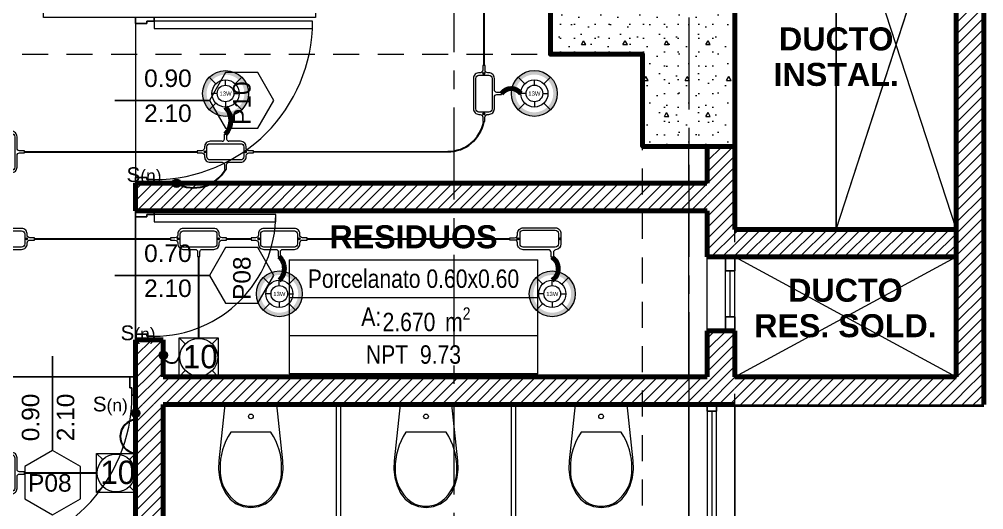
# Model space of a CAD drawing. Header units: inches. Extents: x -38 to 5698, y -33 to 92.
# Drawn here: x 232.69 to 237.92, y 14.43 to 17.09 of the extents above; entities that cross this region are included whole.
import ezdxf
from ezdxf.lldxf.tags import DXFTag

# ---------------------------------------------------------------- set-up
doc = ezdxf.new("R2010")
doc.units = ezdxf.units.IN
doc.header["$MEASUREMENT"] = 0
doc.set_wipeout_variables(frame=1)
for name, pattern in [('ACAD_ISO04W100', [30, 24, -3, 0, -3]), ('CONTINUA', [0]), ('Hidden Line', [0.195611, 0.141111, -0.0545]), ('Punto & Raya', [0.65, 0.5, -0.075, 0, -0.075]), ('Rayas', [0.282222, 0.141111, -0.141111]), ('Wipeout_Contour', [1, 0, -1])]:
    doc.linetypes.add(name, pattern=pattern)
for name, color, linetype, lineweight in [('00 IE CKTO TOMAS', 111, 'Rayas', 18), ('01 IE LUM LED AD DN570C', 1, 'Continuous', 13), ('ALUMBRADO_CONDUIT', 30, 'CONDUIT1', 30), ('ALUMBRADO_PVC', 6, 'PVC1', 30), ('Bancas', 1, 'Continuous', 13), ('Cable Alumbrado', 150, 'Continuous', 30), ('CABLEADO EXT.', 3, 'PVCSUBT', 30), ('Simb_Alumbrado', 140, 'CONTINUA', 30)]:
    doc.layers.add(name, color=color, linetype=linetype, lineweight=lineweight)
for name, color, linetype in [('02 _ ARQ _ ALB _ Ejes Generales', 7, 'Continuous'), ('02 _ ARQ _ ZON _ Espacio.3D', 7, 'Continuous'), ('08 _ STR _ EXT _ 06 Columnas', 7, 'Continuous'), ('08 _ STR _ EXT _ 07 Losa Aligerada', 7, 'Continuous'), ('08 _ STR _ EXT _ 09 Vigas', 7, 'Continuous'), ('Dibujo 2D - General', 7, 'Continuous'), ('Estructura - 04 MURO', 7, 'Continuous'), ('Interior - Sanitarios', 7, 'Continuous'), ('Marcador - Secciones', 251, 'Continuous'), ('Notas - Textos', 7, 'Continuous')]:
    doc.layers.add(name, color=color, linetype=linetype)
doc.styles.add('Annotative', font='arial.ttf')
doc.styles.add('Estilo_Generado_4', font='swisse.ttf')
doc.styles.add('Estilo_Generado_8', font='arialbd.ttf')
doc.styles.add('Estilo_Generado_9', font='ARIALN.TTF')
doc.styles.add('{18b73a54-fa43-428c-adcb-c1c7bbdf2c84}', font='Simplex.shx')
tags = doc.linetypes.add('CONDUIT', pattern='A,1.5,-0.210535,["con",{18b73a54-fa43-428c-adcb-c1c7bbdf2c84},S=0.2,R=0,X=0,Y=-0.065594],-0.702384', length=2.412919).pattern_tags.tags
tags[6] = DXFTag(74, 10)
tags = doc.linetypes.add('CONDUIT1', pattern='A,1,-0.19772,["con",{18b73a54-fa43-428c-adcb-c1c7bbdf2c84},S=0.2,R=0,X=0,Y=-0.065594],-0.593642', length=1.791362).pattern_tags.tags
tags[6] = DXFTag(74, 10)
tags = doc.linetypes.add('PVC1', pattern='A,1,-0.19772,["PVC",{18b73a54-fa43-428c-adcb-c1c7bbdf2c84},S=0.13,R=0,X=0,Y=-0.061851],-0.507647', length=1.705367).pattern_tags.tags
tags[6] = DXFTag(74, 10)
tags = doc.linetypes.add('PVCSUBT', pattern='A,0.6,-0.3,0.6,-0.075691,["PVC",Standard,S=0.2,R=0,X=0,Y=-0.093724],-0.621005', length=2.196696).pattern_tags.tags
tags[10] = DXFTag(74, 10)
pattern_1 = [(45, (185.000023, 3e-09), (-0.030052038, 0.030052038), [])]

# ---------------------------------------------------------------- blocks, each defined once
blk = doc.blocks.new('LUM DN570C')
at = {"layer": '01 IE LUM LED AD DN570C'}
h = blk.add_hatch(color=256, dxfattribs=at)
edge = h.paths.add_edge_path()
edge.add_arc((0, 0), 0.1344, 0, 360)
edge = h.paths.add_edge_path(flags=17)
edge.add_arc((0, 0), 0.1108, 0, 360)
for p, q in [((-0.0561, 0.0563), (-0.0949, 0.0952)), ((0.0561, 0.0563), (0.0949, 0.0952)), ((-0.0561, -0.0563), (-0.0949, -0.0952)), ((0.0561, -0.0563), (0.0949, -0.0952))]:
    blk.add_line(p, q, dxfattribs=at)
at = {"layer": '01 IE LUM LED AD DN570C', "ltscale": 0.4}
for p, q in [((0, 0.0487), (0, 0.0795)), ((-0.0487, 0), (-0.0795, 0)), ((0.0487, 0), (0.0795, 0)), ((0, -0.0487), (0, -0.0795))]:
    blk.add_line(p, q, dxfattribs=at)
at = {"layer": '01 IE LUM LED AD DN570C'}
for radius in [0.1344, 0.0795]:
    blk.add_circle((0, 0), radius, dxfattribs=at)
at = {"layer": '01 IE LUM LED AD DN570C', "ltscale": 0.4}
blk.add_circle((0, 0), 0.0487, dxfattribs=at)
at = {"color": 1, "linetype": 'ByBlock', "lineweight": 80, "insert": (-0.0353, 0.0117), "char_height": 0.025, "width": 0.622217, "attachment_point": 1}
blk.add_mtext('13W ', dxfattribs=at)
blk = doc.blocks.new('oval t')
at = {"layer": 'Simb_Alumbrado', "lineweight": 13}
blk.add_lwpolyline([(0.0141, 0.0102, -0.414214), (0.0041, 0.0202), (0.0041, 0.0416), (-0.0056, 0.0416), (-0.0056, 0.0202, -0.414214), (-0.0156, 0.0102), (-0.0659, 0.0102, 0.414214), (-0.0899, -0.0138), (-0.0899, -0.0183, -0.414214), (-0.1019, -0.0303), (-0.1213, -0.0303), (-0.1213, -0.04), (-0.1016, -0.04, -0.451917), (-0.0897, -0.0535, 0.451917), (-0.0659, -0.0805), (0.0659, -0.0805, 0.414214), (0.0899, -0.0566), (0.0899, -0.0512, -0.398753), (0.1019, -0.0401), (0.1213, -0.0401), (0.1213, -0.0304), (0.1019, -0.0304, -0.368669), (0.0899, -0.0176), (0.0899, -0.0138, 0.414214), (0.0659, 0.0102), (0.0141, 0.0102)], format="xyb", dxfattribs=at)
blk.add_lwpolyline([(-0.0659, 0), (0.0659, 0, -0.414214), (0.0797, -0.0138), (0.0797, -0.0566, -0.414214), (0.0659, -0.0703), (-0.0659, -0.0703, -0.414214), (-0.0797, -0.0566), (-0.0797, -0.0138, -0.414214)], format="xyb", close=True, dxfattribs=at)
for points in [[(-0.0911, -0.0352), (-0.0828, -0.0352)], [(-0.0869, -0.031), (-0.0869, -0.0394)], [(0.0837, -0.0352), (0.0921, -0.0352)], [(0.0879, -0.031), (0.0879, -0.0394)]]:
    blk.add_lwpolyline(points, dxfattribs=at)
for centre in [(-0.0869, -0.0352), (0.0879, -0.0352)]:
    blk.add_circle(centre, 0.00419, dxfattribs=at)
blk = doc.blocks.new('CAJA OVAL TIPO L')
at = {"layer": 'Simb_Alumbrado', "lineweight": 13}
blk.add_lwpolyline([(-0.0491, -0.079), (-0.0491, -0.0343, -0.380413), (-0.0258, -0.0088), (-0.0258, -0.0088, 0.341426), (-0.0164, 0.0033), (-0.0164, 0.0236), (-0.0063, 0.0236), (-0.0063, 0.0033, 0.414214), (0.0063, -0.0092), (0.1138, -0.0092, -0.414214), (0.1388, -0.0343), (0.1388, -0.0382, 0.414214), (0.1513, -0.0508), (0.1716, -0.0508), (0.1716, -0.0609), (0.1513, -0.0609, 0.414214), (0.1388, -0.0734), (0.1388, -0.079, -0.414214), (0.1138, -0.104), (-0.0241, -0.104, -0.414214), (-0.0491, -0.079, 0.414214)], format="xyb", dxfattribs=at)
blk.add_lwpolyline([(-0.0241, -0.0199), (0.1138, -0.0199, -0.414214), (0.1282, -0.0343), (0.1282, -0.079, -0.414214), (0.1138, -0.0934), (-0.0241, -0.0934, -0.414214), (-0.0384, -0.079), (-0.0384, -0.0343, -0.414214)], format="xyb", close=True, dxfattribs=at)
for points in [[(-0.0483, -0.0558), (-0.0395, -0.0558)], [(-0.0439, -0.0514), (-0.0439, -0.0602)], [(0.1323, -0.0558), (0.1411, -0.0558)], [(0.1367, -0.0514), (0.1367, -0.0602)]]:
    blk.add_lwpolyline(points, dxfattribs=at)
for centre in [(-0.0439, -0.0558), (0.1367, -0.0558)]:
    blk.add_circle(centre, 0.00438, dxfattribs=at)
blk = doc.blocks.new('CAJA CONDULET TIPO X')
at = {"layer": 'Simb_Alumbrado', "lineweight": 13}
for p, q in [((78.5283, -4.1616), (78.5283, -4.1519)), ((78.5283, -4.1519), (78.5497, -4.1519)), ((78.5497, -4.1616), (78.5283, -4.1616))]:
    blk.add_line(p, q, dxfattribs=at)
for points in [[(78.6505, -4.1716, -0.414214), (78.6605, -4.1616), (78.6819, -4.1616), (78.6819, -4.1519), (78.6605, -4.1519, -0.414214), (78.6505, -4.1419), (78.6505, -4.0916, 0.414214), (78.6265, -4.0677), (78.6219, -4.0677, -0.414214), (78.6099, -4.0557), (78.6099, -4.0363), (78.6002, -4.0363), (78.6002, -4.056, -0.451917), (78.5867, -4.0678, 0.451917), (78.5597, -4.0916), (78.5597, -4.1419)], [(78.5597, -4.1716), (78.5597, -4.2235, 0.414214), (78.5837, -4.2475), (78.589, -4.2475, -0.334232), (78.6002, -4.2595), (78.6002, -4.2789), (78.6099, -4.2789), (78.6099, -4.2595, -0.455912), (78.6227, -4.2475), (78.6265, -4.2475, 0.414214), (78.6505, -4.2235), (78.6505, -4.1716)]]:
    blk.add_lwpolyline(points, format="xyb", dxfattribs=at)
blk.add_lwpolyline([(78.6403, -4.0916), (78.6403, -4.2235, -0.414214), (78.6265, -4.2373), (78.5837, -4.2373, -0.414214), (78.5699, -4.2235), (78.5699, -4.0916, -0.414214), (78.5837, -4.0779), (78.6265, -4.0779, -0.414214)], format="xyb", close=True, dxfattribs=at)
for points in [[(78.6093, -4.0706), (78.6009, -4.0706)], [(78.6051, -4.0664), (78.6051, -4.0748)], [(78.6093, -4.2454), (78.6009, -4.2454)], [(78.6051, -4.2412), (78.6051, -4.2496)]]:
    blk.add_lwpolyline(points, dxfattribs=at)
for centre in [(78.6051, -4.0706), (78.6051, -4.2454)]:
    blk.add_circle(centre, 0.00419, dxfattribs=at)
for centre, start, end in [((78.5497, -4.1419), 270, 0), ((78.5497, -4.1716), 0, 90)]:
    blk.add_arc(centre, 0.01, start, end, dxfattribs=at)
blk = doc.blocks.new('ii3t')
at = {"layer": 'Simb_Alumbrado', "lineweight": 5}
h = blk.add_hatch(color=3, dxfattribs=at)
edge = h.paths.add_edge_path()
edge.add_arc((0, 0), 0.0164, 0, 360)
blk.add_circle((0, 0), 0.0164, dxfattribs=at)
blk = doc.blocks.new('100x100x80 adosado')
at = {"layer": 'Simb_Alumbrado', "lineweight": 13}
blk.add_lwpolyline([(-0.0768, 0.0788), (0.0194, 0.0788), (0.0194, -0.0174), (-0.0768, -0.0174)], close=True, dxfattribs=at)
at = {"layer": 'Simb_Alumbrado', "lineweight": 9}
for points in [[(-0.0768, 0.0788), (-0.0618, 0.0638)], [(0.0043, 0.0638), (0.0194, 0.0788)], [(-0.0768, -0.0174), (-0.0618, -0.0023)], [(0.0043, -0.0023), (0.0194, -0.0174)]]:
    blk.add_lwpolyline(points, dxfattribs=at)
blk.add_circle((-0.0287, 0.0307), 0.0467, dxfattribs=at)
at = {"layer": 'Simb_Alumbrado', "lineweight": 9, "insert": (-0.0677, 0.0612), "char_height": 0.05773, "attachment_point": 1}
blk.add_mtext_dynamic_manual_height_columns('10', width=0.119989, gutter_width=12.5, heights=[0], dxfattribs=at)

msp = doc.modelspace()

# ---------------------------------------------------------------- linework, layer by layer
at = {"layer": '02 _ ARQ _ ZON _ Espacio.3D', "color": 252, "linetype": 'Continuous', "lineweight": 13}
for p, q in [((234.152, 15.7837), (234.152, 15.166)), ((234.152, 15.7837), (235.5023, 15.7837)), ((235.5023, 15.166), (235.5023, 15.7837)), ((235.5023, 15.5778), (234.152, 15.5778)), ((235.5023, 15.3719), (234.152, 15.3719)), ((235.5023, 15.166), (234.152, 15.166))]:
    msp.add_line(p, q, dxfattribs=at)
at = {"layer": '02 _ ARQ _ ZON _ Espacio.3D', "color": 254, "linetype": 'Continuous', "lineweight": 0, "flags": 128}
msp.add_lwpolyline([(205.07, 17.4), (229.57, 17.4), (229.57, 16.25), (230.77, 16.25), (230.77, 15.5372), (232.42, 15.5372), (232.42, 15.1499), (233.32, 15.1499), (233.3204, 17.1), (232.82, 17.1), (232.82, 19.05), (230.67, 19.05), (230.67, 20.35), (231.67, 20.35), (231.67, 22.25), (231.17, 22.25), (231.17, 22.7), (231.67, 22.7), (231.67, 24.4), (231.17, 24.4), (231.17, 24.85), (231.67, 24.85), (231.67, 29.7), (208.07, 29.7)], dxfattribs=at)
at = {"layer": '02 _ ARQ _ ZON _ Espacio.3D', "color": 9, "linetype": 'Continuous', "lineweight": 5, "flags": 128}
for points in [[(232.97, 20.1), (232.97, 17.2499), (234.295, 17.2499), (234.295, 17.0999), (233.32, 17.0999), (233.32, 16.1999), (236.32, 16.1999), (236.32, 16.4), (236.07, 16.4), (236.07, 16.9), (235.57, 16.9), (235.57, 17.4), (236.32, 17.4), (236.32, 20.1)], [(233.47, 15.1499), (236.3199, 15.1499), (236.32, 16.0499), (233.32, 16.0499), (233.32, 15.3499), (233.47, 15.3499)], [(232.42, 15.1499), (232.42, 11.7), (236.32, 11.7), (236.32, 14.9999), (233.47, 14.9999), (233.47, 13.6749), (233.32, 13.6749), (233.32, 15.1499)]]:
    msp.add_lwpolyline(points, close=True, dxfattribs=at)
at = {"layer": '08 _ STR _ EXT _ 07 Losa Aligerada', "color": 254, "linetype": 'Rayas', "lineweight": 18, "flags": 128}
msp.add_lwpolyline([(193.22, 11.97, 1.049431), (198.7936, 6.3), (209.6002, 6.3), (209.6002, 6.2005), (214.7981, 6.2005), (214.7981, 7.2), (222.07, 7.2), (222.07, 5.6637), (223.2699, 5.6637), (223.2699, 4.2), (228.3699, 4.2), (228.3699, 5.6637), (229.57, 5.6637), (229.57, 7.2), (236.57, 7.2), (236.57, 14.9999), (236.57, 15.1499), (236.5699, 15.1499), (236.5699, 15.7999), (236.57, 15.7999), (236.57, 20.35), (231.67, 20.35), (231.67, 22.35), (231.67, 22.6), (231.67, 24.5), (231.67, 24.75), (231.67, 26.75), (236.57, 26.75), (236.57, 39.9), (228.67, 39.9), (223.5529, 39.9), (223.5529, 40.9), (218.9324, 40.9), (218.9324, 39.9), (208.37, 39.9), (208.37, 41.4352), (207.42, 41.4352), (207.42, 42.9), (202.22, 42.9), (202.22, 41.4352), (201.2699, 41.4352), (201.2699, 39.9), (196.27, 39.9), (196.27, 41.1), (192.87, 41.1), (192.87, 37.7), (194.07, 37.7), (194.07, 33.9), (193.17, 33.9), (193.17, 21.2663), (193.22, 21.2663)], format="xyb", close=True, dxfattribs=at)
at = {"layer": '08 _ STR _ EXT _ 07 Losa Aligerada', "color": 254, "linetype": 'Continuous', "lineweight": 18, "flags": 128}
for points in [[(228.3699, 4.4445), (229.37, 4.4445), (229.37, 7.2), (236.57, 7.2), (236.57, 15.1499), (236.5699, 15.1499), (236.5699, 15.7999), (236.57, 15.7999), (236.57, 20.35), (231.67, 20.35), (231.67, 22.35), (231.67, 22.6), (231.67, 24.5), (231.67, 24.75), (231.67, 26.75), (236.57, 26.75), (236.57, 39.9)], [(236.57, 15.7999), (237.77, 15.7999), (237.77, 15.1499), (236.57, 15.1499), (236.57, 14.9999), (237.92, 14.9999), (237.92, 18.1001), (236.57, 18.1001)]]:
    msp.add_lwpolyline(points, dxfattribs=at)
msp.add_lwpolyline([(237.12, 17.9499), (237.77, 17.9499), (237.77, 15.9499), (237.12, 15.9499)], close=True, dxfattribs=at)
at = {"layer": '08 _ STR _ EXT _ 09 Vigas', "color": 251, "linetype": 'Hidden Line', "lineweight": 13}
msp.add_line((229.57, 16.9), (236.07, 16.9), dxfattribs=at)
at = {"layer": 'ALUMBRADO_CONDUIT', "color": 30, "lineweight": 30, "ltscale": 0.4, "true_color": 0xf26722}
for p, q in [((235.2089, 17.5094), (235.2089, 16.8385)), ((232.7712, 15.898), (233.5091, 15.898)), ((233.8133, 15.898), (233.9463, 15.898)), ((234.2505, 15.898), (235.3504, 15.898)), ((233.6622, 15.3616), (233.6622, 15.8016)), ((232.7163, 14.6279), (233.1084, 14.6279))]:
    msp.add_line(p, q, dxfattribs=at)
msp.add_lwpolyline([(233.9588, 16.371), (235.0127, 16.3719, 0.359584), (235.2089, 16.5343)], format="xyb", dxfattribs=at)
msp.add_lwpolyline([(232.7197, 16.3708), (233.6546, 16.3708)], dxfattribs=at)
at = {"layer": 'CABLEADO EXT.', "color": 3, "lineweight": 80}
for centre, radius, start, end in [((235.3571, 16.6497), 0.0641, 36.0183, 143.9817), ((233.7279, 16.5403), 0.1083, 317.4287, 42.5713), ((234.0378, 15.7376), 0.0889, 313.917, 46.083), ((235.5366, 15.7359), 0.0759, 304.7126, 55.2874)]:
    msp.add_arc(centre, radius, start, end, dxfattribs=at)
at = {"layer": 'Estructura - 04 MURO', "color": 165, "linetype": 'Continuous', "lineweight": 25}
for p, q in [((233.32, 17.0679), (233.32, 17.0999)), ((233.38, 17.0679), (233.32, 17.0679)), ((233.42, 17.0799), (233.38, 17.0799)), ((233.38, 17.0799), (233.38, 17.0679)), ((233.42, 17.0999), (233.42, 17.0799)), ((233.32, 16.2319), (233.38, 16.2319)), ((233.38, 16.0179), (233.32, 16.0179)), ((236.5699, 15.7249), (236.5199, 15.7249)), ((236.5199, 15.4749), (236.5699, 15.4749)), ((233.32, 15.3819), (233.38, 15.3819)), ((233.288, 15.1499), (233.288, 15.0899)), ((236.4199, 14.9624), (236.4699, 14.9624))]:
    msp.add_line(p, q, dxfattribs=at)
at = {"layer": 'Estructura - 04 MURO', "color": 165, "linetype": 'Continuous', "lineweight": 15}
for p, q in [((234.28, 17.0799), (233.42, 17.0799)), ((233.42, 17.0799), (233.42, 17.0399)), ((234.28, 17.0399), (234.28, 17.0799)), ((233.42, 17.0399), (234.28, 17.0399)), ((233.42, 15.9899), (234.08, 15.9899)), ((236.5199, 15.4749), (236.5199, 15.7249)), ((236.5449, 15.4749), (236.5449, 15.7249)), ((236.4199, 14.9624), (236.4199, 14.0187)), ((236.4449, 14.9624), (236.4449, 14.0187)), ((236.4699, 14.0187), (236.4699, 14.9624))]:
    msp.add_line(p, q, dxfattribs=at)
at = {"layer": 'Estructura - 04 MURO', "color": 152, "linetype": 'Continuous', "lineweight": 25}
for p, q in [((233.72, 16.6499), (233.2075, 16.6499)), ((233.72, 15.6999), (233.2075, 15.6999)), ((232.87, 14.7499), (232.87, 15.2624))]:
    msp.add_line(p, q, dxfattribs=at)
at = {"layer": 'Estructura - 04 MURO', "color": 251, "linetype": 'Continuous', "lineweight": 13, "flags": 128}
for points in [[(234.07, 16.6499), (233.9825, 16.8015), (233.8075, 16.8015), (233.72, 16.6499), (233.8075, 16.4984), (233.9825, 16.4984)], [(234.07, 15.6999), (233.9825, 15.8515), (233.8075, 15.8515), (233.72, 15.6999), (233.8075, 15.5484), (233.9825, 15.5484)], [(232.87, 14.3999), (233.0216, 14.4874), (233.0216, 14.6624), (232.87, 14.7499), (232.7185, 14.6624), (232.7185, 14.4874)]]:
    msp.add_lwpolyline(points, close=True, dxfattribs=at)
at = {"layer": 'Interior - Sanitarios', "color": 175, "linetype": 'Continuous', "lineweight": 13}
for p, q in [((234.4325, 13.6749), (234.4325, 14.9999)), ((235.3825, 13.6749), (235.3825, 14.9999))]:
    msp.add_line(p, q, dxfattribs=at)
at = {"layer": 'Interior - Sanitarios', "color": 251, "linetype": 'Continuous', "lineweight": 13}
for p, q in [((233.945, 14.8485), (233.8361, 14.8485)), ((234.0539, 14.8485), (233.945, 14.8485)), ((234.895, 14.8485), (234.7861, 14.8485)), ((235.0039, 14.8485), (234.895, 14.8485)), ((235.845, 14.8485), (235.7361, 14.8485)), ((235.9539, 14.8485), (235.845, 14.8485))]:
    msp.add_line(p, q, dxfattribs=at)
at = {"layer": 'Interior - Sanitarios', "color": 251, "linetype": 'Continuous', "lineweight": 13, "flags": 128}
for points in [[(233.7756, 14.6032), (233.788, 14.5597), (233.807, 14.5186), (233.8326, 14.486), (233.8656, 14.4611), (233.904, 14.4454), (233.945, 14.4399), (233.986, 14.4454), (234.0244, 14.4611), (234.0574, 14.486), (234.083, 14.5186), (234.102, 14.5597), (234.1144, 14.6032), (234.1199, 14.6481), (234.1183, 14.6933), (234.086, 14.9999), (233.804, 14.9999), (233.7717, 14.6933), (233.7701, 14.6481)], [(234.7256, 14.6032), (234.738, 14.5597), (234.757, 14.5186), (234.7826, 14.486), (234.8156, 14.4611), (234.854, 14.4454), (234.895, 14.4399), (234.936, 14.4454), (234.9744, 14.4611), (235.0074, 14.486), (235.033, 14.5186), (235.052, 14.5597), (235.0644, 14.6032), (235.0699, 14.6481), (235.0683, 14.6933), (235.036, 14.9999), (234.754, 14.9999), (234.7217, 14.6933), (234.7201, 14.6481)], [(235.6756, 14.6032), (235.688, 14.5597), (235.707, 14.5186), (235.7326, 14.486), (235.7656, 14.4611), (235.804, 14.4454), (235.845, 14.4399), (235.886, 14.4454), (235.9244, 14.4611), (235.9574, 14.486), (235.983, 14.5186), (236.002, 14.5597), (236.0144, 14.6032), (236.0199, 14.6481), (236.0183, 14.6933), (235.986, 14.9999), (235.704, 14.9999), (235.6717, 14.6933), (235.6701, 14.6481)]]:
    msp.add_lwpolyline(points, close=True, dxfattribs=at)
at = {"layer": 'Interior - Sanitarios', "color": 175, "linetype": 'Continuous', "lineweight": 13, "flags": 128}
for points in [[(234.4325, 14.9999), (234.4075, 14.9999), (234.4075, 13.6999)], [(235.3825, 14.9999), (235.3575, 14.9999), (235.3575, 13.6999)]]:
    msp.add_lwpolyline(points, dxfattribs=at)
at = {"layer": 'Interior - Sanitarios', "color": 251, "linetype": 'Continuous', "lineweight": 13}
for centre in [(233.945, 14.9349), (234.895, 14.9349), (235.845, 14.9349)]:
    msp.add_circle(centre, 0.0127, dxfattribs=at)
for centre, major_axis, start_param, end_param in [((234.2031, 14.6605), (0.4253, 0), 2.612188, 3.165208), ((233.6869, 14.6605), (0.4253, 0), 6.259567, 6.812588), ((235.1531, 14.6605), (0.4253, 0), 2.612188, 3.165208), ((234.6369, 14.6605), (0.4253, 0), 6.259567, 6.812588), ((236.1031, 14.6605), (0.4253, 0), 2.612188, 3.165208), ((235.5869, 14.6605), (0.4253, 0), 6.259567, 6.812588), ((234.0345, 14.6392), (0.2569, 0), 3.085861, 3.98645), ((233.8555, 14.6392), (0.2569, 0), 5.438324, 6.338913), ((234.9845, 14.6392), (0.2569, 0), 3.085861, 3.98645), ((234.8055, 14.6392), (0.2569, 0), 5.438324, 6.338913), ((235.9345, 14.6392), (0.2569, 0), 3.085861, 3.98645), ((235.7555, 14.6392), (0.2569, 0), 5.438324, 6.338913), ((233.9458, 14.5688), (0.1385, 0), 4.079884, 4.706528), ((233.9442, 14.5688), (0.1385, 0), 4.71825, 5.344894), ((234.8958, 14.5688), (0.1385, 0), 4.079884, 4.706528), ((234.8942, 14.5688), (0.1385, 0), 4.71825, 5.344894), ((235.8458, 14.5688), (0.1385, 0), 4.079884, 4.706528), ((235.8442, 14.5688), (0.1385, 0), 4.71825, 5.344894)]:
    msp.add_ellipse(centre, major_axis=major_axis, ratio=0.875546, start_param=start_param, end_param=end_param, dxfattribs=at)

# ---------------------------------------------------------------- block references
at = {"xscale": 1.253906979044094, "yscale": 1.253906979044094, "zscale": 1.253906979044094, "rotation": 270}
for p in [(239.0199, 114.9342), (237.8322, 114.4614)]:
    msp.add_blockref('CAJA CONDULET TIPO X', p, dxfattribs=at)
at = {"layer": '01 IE LUM LED AD DN570C', "color": 1, "lineweight": 5, "xscale": 0.9263905751172247, "yscale": 0.9263905751172247, "zscale": 0.9263905751172247}
for p in [(233.8076, 16.6872), (235.4828, 16.6874), (234.0994, 15.5999), (235.5798, 15.5999)]:
    msp.add_blockref('LUM DN570C', p, dxfattribs=at)
at = {"layer": 'ALUMBRADO_CONDUIT', "linetype": 'CONDUIT', "lineweight": 30, "xscale": 1.253906979044094, "yscale": 1.253906979044094, "zscale": 1.253906979044094, "rotation": 180}
msp.add_blockref('CAJA OVAL TIPO L', (235.5656, 15.828), dxfattribs=at)
at = {"layer": 'Bancas', "color": 252, "true_color": 0x939598, "xscale": 1.253906979044094, "yscale": 1.253906979044094, "zscale": 1.253906979044094}
for p, rotation in [((235.2531, 16.6864), 270), ((232.6642, 16.3698), 270), ((233.6612, 15.8538), 180), ((234.0984, 15.8538), 180), ((232.6642, 14.6269), 270)]:
    msp.add_blockref('oval t', p, dxfattribs=dict(at, rotation=rotation))

# ---------------------------------------------------------------- texts
at = {"layer": '00 IE CKTO TOMAS', "insert": (233.0877, 14.9414), "char_height": 0.08, "width": 0.768045, "attachment_point": 7, "style": 'Annotative'}
msp.add_mtext('S{\\H0.84375x;(n)}', dxfattribs=at)
at = {"layer": '02 _ ARQ _ ZON _ Espacio.3D', "color": 252, "lineweight": 25, "attachment_point": 2}
for s, insert, char_height, style in [('\\A1;{\\pqc;\\pt0;\\fArial|b1|i0|c0|p34;RESIDUOS}', (234.8271, 15.9721), 0.125, 'Estilo_Generado_8'), ('\\A1;{\\pqc;\\pt0;\\fArial Narrow|b0|i0|c0|p34;Porcelanato 0.60x0.60}', (234.8271, 15.7322), 0.1, 'Estilo_Generado_9'), ('\\A1;{\\pqc;\\pt0;\\fArial Narrow|b0|i0|c0|p34;A: }', (234.598, 15.5259), 0.1, 'Estilo_Generado_9'), ('\\A1;{\\pqc;\\pt0,0.3;\\fArial Narrow|b0|i0|c0|p34;2.670\\fArial Narrow|b0|i0|c0|p34;\\A1{\\H.66x;\\S^  ;}\\fArial Narrow|b0|i0|c0|p34; m\\fArial Narrow|b0|i0|c0|p34;\\A1{\\H.66x;\\S2^  ;}}', (234.8977, 15.5264), 0.1, 'Estilo_Generado_9'), ('\\A1;{\\pqc;\\pt0;\\fArial Narrow|b0|i0|c0|p34;NPT  9.73}', (234.8271, 15.3205), 0.1, 'Estilo_Generado_9')]:
    msp.add_mtext(s, dxfattribs=dict(at, insert=insert, char_height=char_height, style=style))
at = {"layer": 'Estructura - 04 MURO', "color": 251, "lineweight": 25, "char_height": 0.095, "attachment_point": 7, "style": 'Estilo_Generado_4'}
for s, insert in [('\\A1;{\\pql;\\pt0;\\fSwis721 Ex BT|b0|i0|c0|p34;0.90\\fSwis721 Ex BT|b0|i0|c0|p34;\\A1{\\H.66x;\\S^  ;}\\fSwis721 Ex BT|b0|i0|c0|p34;\\fSwis721 Ex BT|b0|i0|c0|p34;}', (233.366, 16.6948)), ('\\A1;{\\pql;\\pt0;\\fSwis721 Ex BT|b0|i0|c0|p34;2.10\\fSwis721 Ex BT|b0|i0|c0|p34;\\A1{\\H.66x;\\S^  ;}\\fSwis721 Ex BT|b0|i0|c0|p34;\\fSwis721 Ex BT|b0|i0|c0|p34;}', (233.366, 16.505)), ('\\A1;{\\pql;\\pt0;\\fSwis721 Ex BT|b0|i0|c0|p34;0.70\\fSwis721 Ex BT|b0|i0|c0|p34;\\A1{\\H.66x;\\S^  ;}\\fSwis721 Ex BT|b0|i0|c0|p34;\\fSwis721 Ex BT|b0|i0|c0|p34;}', (233.366, 15.745)), ('\\A1;{\\pql;\\pt0;\\fSwis721 Ex BT|b0|i0|c0|p34;2.10\\fSwis721 Ex BT|b0|i0|c0|p34;\\A1{\\H.66x;\\S^  ;}\\fSwis721 Ex BT|b0|i0|c0|p34;\\fSwis721 Ex BT|b0|i0|c0|p34;}', (233.366, 15.555)), ('\\A1;{\\pql;\\pt0;\\fSwis721 Ex BT|b0|i0|c0|p34;P08\\fSwis721 Ex BT|b0|i0|c0|p34;\\fSwis721 Ex BT|b0|i0|c0|p34;\\fSwis721 Ex BT|b0|i0|c0|p34;}', (232.7367, 14.525))]:
    msp.add_mtext(s, dxfattribs=dict(at, insert=insert))
at = {"layer": 'Estructura - 04 MURO', "color": 251, "lineweight": 25, "char_height": 0.095, "attachment_point": 7, "rotation": 90, "style": 'Estilo_Generado_4'}
for s, insert in [('\\A1;{\\pql;\\pt0;\\fSwis721 Ex BT|b0|i0|c0|p34;P10\\fSwis721 Ex BT|b0|i0|c0|p34;\\fSwis721 Ex BT|b0|i0|c0|p34;\\fSwis721 Ex BT|b0|i0|c0|p34;}', (233.945, 16.5166)), ('\\A1;{\\pql;\\pt0;\\fSwis721 Ex BT|b0|i0|c0|p34;P08\\fSwis721 Ex BT|b0|i0|c0|p34;\\fSwis721 Ex BT|b0|i0|c0|p34;\\fSwis721 Ex BT|b0|i0|c0|p34;}', (233.945, 15.5666)), ('\\A1;{\\pql;\\pt0;\\fSwis721 Ex BT|b0|i0|c0|p34;0.90\\fSwis721 Ex BT|b0|i0|c0|p34;\\A1{\\H.66x;\\S^  ;}\\fSwis721 Ex BT|b0|i0|c0|p34;\\fSwis721 Ex BT|b0|i0|c0|p34;}', (232.8251, 14.7999)), ('\\A1;{\\pql;\\pt0;\\fSwis721 Ex BT|b0|i0|c0|p34;2.10\\fSwis721 Ex BT|b0|i0|c0|p34;\\A1{\\H.66x;\\S^  ;}\\fSwis721 Ex BT|b0|i0|c0|p34;\\fSwis721 Ex BT|b0|i0|c0|p34;}', (233.015, 14.7999))]:
    msp.add_mtext(s, dxfattribs=dict(at, insert=insert))
at = {"layer": 'Notas - Textos', "color": 251, "linetype": 'Continuous', "lineweight": 25, "char_height": 0.125, "attachment_point": 2, "line_spacing_factor": 0.924085, "style": 'Estilo_Generado_8'}
for s, insert in [('\\A1;{\\pqc;\\fArial|b1|i0|c0|p34;DUCTO \\P\\pqc;\\fArial|b1|i0|c0|p34;INSTAL.}', (237.12, 17.046)), ('\\A1;{\\pqc;\\fArial|b1|i0|c0|p34;DUCTO \\P\\pqc;\\fArial|b1|i0|c0|p34;RES\\fArial|b1|i0|c0|p34;.\\fArial|b1|i0|c0|p34; SOLD.}', (237.17, 15.6821))]:
    msp.add_mtext(s, dxfattribs=dict(at, insert=insert))

# ---------------------------------------------------------------- next in the draw order: wipeouts: each hides what was drawn before it
at = {"color": 254, "linetype": 'Wipeout_Contour', "lineweight": 0, "ltscale": 6632.566014}
msp.add_wipeout([(233.47, 16.0499), (236.42, 16.0499), (236.42, 16.1999), (233.47, 16.1999)], dxfattribs=at).dxf.layer = 'Estructura - 04 MURO'
at = {"color": 254, "linetype": 'Wipeout_Contour', "lineweight": 0, "ltscale": 4979.274538}
msp.add_wipeout([(236.3199, 14.9999), (236.5699, 15.1499), (236.3199, 15.1499)], dxfattribs=at).dxf.layer = 'Estructura - 04 MURO'

# ---------------------------------------------------------------- next in the draw order: hatches: boundary and pattern name
at = {"layer": 'Estructura - 04 MURO', "linetype": 'Continuous', "lineweight": 5}
h = msp.add_hatch(dxfattribs=at)
h.set_pattern_fill('LADRILLO_COMÚN_0002', color=252, style=0, pattern_type=2)
h.set_pattern_definition(pattern_1)
h.paths.add_polyline_path([(233.47, 16.0499), (236.42, 16.0499), (236.42, 16.1999), (233.47, 16.1999)])
h = msp.add_hatch(dxfattribs=at)
h.set_pattern_fill('LADRILLO_COMÚN_0002', color=252, style=0, pattern_type=2)
h.set_pattern_definition(pattern_1)
h.paths.add_polyline_path([(236.3199, 14.9999), (236.5699, 15.1499), (236.3199, 15.1499)])

# ---------------------------------------------------------------- next in the draw order: linework, layer by layer
at = {"layer": 'ALUMBRADO_PVC', "linetype": 'PVC1', "ltscale": 0.4}
msp.add_arc((233.6365, 16.373), 0.1975, 241.191, 330.0866, dxfattribs=at)
at = {"layer": 'Estructura - 04 MURO', "color": 165, "linetype": 'Continuous', "lineweight": 15}
msp.add_line((234.08, 15.9899), (234.08, 16.0299), dxfattribs=at)
at = {"layer": 'Estructura - 04 MURO', "color": 7, "linetype": 'Continuous', "lineweight": 80, "flags": 128}
msp.add_lwpolyline([(236.42, 16.1999), (233.47, 16.1999)], dxfattribs=at)

# ---------------------------------------------------------------- next in the draw order: block references
at = {"layer": 'Cable Alumbrado', "lineweight": 0, "xscale": 1.404578189384958, "yscale": 1.404578189384958, "zscale": 1.404578189384958}
msp.add_blockref('ii3t', (233.5413, 16.1999), dxfattribs=at)

# ---------------------------------------------------------------- next in the draw order: wipeouts: each hides what was drawn before it
at = {"color": 254, "linetype": 'Wipeout_Contour', "lineweight": 0, "ltscale": 6638.764769}
msp.add_wipeout([(236.4199, 15.7999), (236.5699, 15.7999), (236.57, 16.4), (236.42, 16.4)], dxfattribs=at).dxf.layer = 'Estructura - 04 MURO'
at = {"color": 254, "linetype": 'Wipeout_Contour', "lineweight": 0, "ltscale": 6626.36641}
msp.add_wipeout([(233.32, 16.0499), (233.47, 16.0499), (233.47, 16.1999), (233.32, 16.1999)], dxfattribs=at).dxf.layer = 'Estructura - 04 MURO'
at = {"color": 254, "linetype": 'Wipeout_Contour', "lineweight": 0, "ltscale": 4978.514123}
msp.add_wipeout([(236.3199, 14.9999), (236.5699, 14.9999), (236.5699, 15.1499)], dxfattribs=at).dxf.layer = 'Estructura - 04 MURO'

# ---------------------------------------------------------------- next in the draw order: hatches: boundary and pattern name
at = {"layer": '08 _ STR _ EXT _ 06 Columnas', "linetype": 'Continuous', "lineweight": 9}
h = msp.add_hatch(dxfattribs=at)
h.set_pattern_fill('HORMIGÓN_EN_MASA_0002', style=0, pattern_type=2)
h.set_pattern_definition([(0, (185.00002, 3e-09), (0, 0.3897114), [0.024375, -0.200625]), (0, (185.11252, 0.19486), (0, 0.3897114), [0.024375, -0.200625]), (60, (185.00002, 3e-09), (-0.3375, 0.1948557), [0.024375, -0.200625]), (60, (185.22502, 3e-09), (-0.3375, 0.1948557), [0.024375, -0.200625]), (120, (185.0244, 3e-09), (0.3375, 0.1948557), [0.024375, -0.200625]), (120, (185.2494, 3e-09), (0.3375, 0.1948557), [0.024375, -0.200625]), (0, (185.00002, 0.0375), (0, 0.075), [0, -0.075, 0, -0.1125]), (45, (185.03752, 0.0375), (-0.05303301, 0.05303301), [0, -0.05625, 0, -0.09375])])
h.paths.add_polyline_path([(235.57, 17.4), (235.57, 16.9), (236.07, 16.9), (236.07, 16.4), (236.57, 16.4), (236.57, 17.4)])
at = {"layer": 'Estructura - 04 MURO', "linetype": 'Continuous', "lineweight": 5}
h = msp.add_hatch(dxfattribs=at)
h.set_pattern_fill('LADRILLO_COMÚN_0002', color=252, style=0, pattern_type=2)
h.set_pattern_definition(pattern_1)
h.paths.add_polyline_path([(236.4199, 15.7999), (236.5699, 15.7999), (236.57, 16.4), (236.42, 16.4)])
h = msp.add_hatch(dxfattribs=at)
h.set_pattern_fill('LADRILLO_COMÚN_0002', color=252, style=0, pattern_type=2)
h.set_pattern_definition(pattern_1)
h.paths.add_polyline_path([(233.32, 16.0499), (233.47, 16.0499), (233.47, 16.1999), (233.32, 16.1999)])
h = msp.add_hatch(dxfattribs=at)
h.set_pattern_fill('LADRILLO_COMÚN_0002', color=252, style=0, pattern_type=2)
h.set_pattern_definition(pattern_1)
h.paths.add_polyline_path([(236.3199, 14.9999), (236.5699, 14.9999), (236.5699, 15.1499)])

# ---------------------------------------------------------------- next in the draw order: linework, layer by layer
at = {"layer": '08 _ STR _ EXT _ 06 Columnas', "color": 7, "linetype": 'Continuous', "lineweight": 80, "flags": 128}
msp.add_lwpolyline([(235.57, 17.4), (236.57, 17.4), (236.57, 16.4), (236.07, 16.4), (236.07, 16.9), (235.57, 16.9)], close=True, dxfattribs=at)
at = {"layer": 'Estructura - 04 MURO', "color": 165, "linetype": 'Continuous', "lineweight": 25}
for p, q in [((233.32, 16.1999), (233.32, 16.2319)), ((233.38, 16.2319), (233.38, 16.2199)), ((233.38, 16.2199), (233.42, 16.2199)), ((233.42, 16.2199), (233.42, 16.1999)), ((233.42, 16.1999), (233.32, 16.1999)), ((233.32, 16.0499), (233.42, 16.0499)), ((233.32, 16.0179), (233.32, 16.0499)), ((233.42, 16.0299), (233.38, 16.0299)), ((233.38, 16.0299), (233.38, 16.0179)), ((233.42, 16.0499), (233.42, 16.0299)), ((236.5199, 15.7249), (236.5199, 15.7999)), ((236.5699, 15.7999), (236.5699, 15.7249)), ((236.4199, 14.9999), (236.4199, 14.9624)), ((236.4699, 14.9624), (236.4699, 14.9999))]:
    msp.add_line(p, q, dxfattribs=at)
at = {"layer": 'Estructura - 04 MURO', "color": 7, "linetype": 'Continuous', "lineweight": 80}
for p, q in [((233.32, 16.1999), (233.47, 16.1999)), ((233.32, 16.0499), (236.42, 16.0499)), ((236.5699, 15.7999), (236.4199, 15.7999)), ((237.92, 14.9999), (236.3199, 14.9999))]:
    msp.add_line(p, q, dxfattribs=at)
at = {"layer": 'Estructura - 04 MURO', "color": 165, "linetype": 'Continuous', "lineweight": 15}
for p, q in [((234.08, 16.0299), (233.42, 16.0299)), ((233.42, 16.0299), (233.42, 15.9899)), ((236.3199, 14.9999), (236.3199, 12.1999)), ((236.5699, 14.9999), (236.5699, 12.1999))]:
    msp.add_line(p, q, dxfattribs=at)
at = {"layer": 'Estructura - 04 MURO', "color": 7, "linetype": 'Continuous', "lineweight": 80, "flags": 128}
for points in [[(236.42, 16.4), (236.42, 16.1999)], [(236.57, 15.9499), (236.57, 16.4)], [(233.32, 16.1999), (233.32, 16.0499)], [(236.42, 16.0499), (236.4199, 15.7999)]]:
    msp.add_lwpolyline(points, dxfattribs=at)
at = {"layer": 'Estructura - 04 MURO', "color": 175, "linetype": 'Continuous', "lineweight": 15}
msp.add_arc((233.42, 17.0799), 0.86, 270, 0, dxfattribs=at)

# ---------------------------------------------------------------- next in the draw order: texts
at = {"layer": '00 IE CKTO TOMAS', "insert": (233.2707, 16.1866), "char_height": 0.08, "width": 0.768045, "attachment_point": 7, "style": 'Annotative'}
msp.add_mtext('S{\\H0.84375x;(n)}', dxfattribs=at)

# ---------------------------------------------------------------- next in the draw order: wipeouts: each hides what was drawn before it
at = {"color": 254, "linetype": 'Wipeout_Contour', "lineweight": 0, "ltscale": 6638.733166}
msp.add_wipeout([(236.4199, 15.1499), (236.5699, 15.1499), (236.5699, 15.3999), (236.4199, 15.3999)], dxfattribs=at).dxf.layer = 'Estructura - 04 MURO'
at = {"color": 254, "linetype": 'Wipeout_Contour', "lineweight": 0, "ltscale": 6632.026309}
msp.add_wipeout([(233.32, 15.1499), (233.32, 14.9999), (236.3199, 14.9999), (236.3199, 15.1499)], dxfattribs=at).dxf.layer = 'Estructura - 04 MURO'
at = {"color": 254, "linetype": 'Wipeout_Contour', "lineweight": 0, "ltscale": 4983.514323}
msp.add_wipeout([(237.77, 14.9999), (237.92, 14.9999), (237.77, 15.1499)], dxfattribs=at).dxf.layer = 'Estructura - 04 MURO'

# ---------------------------------------------------------------- next in the draw order: hatches: boundary and pattern name
at = {"layer": 'Estructura - 04 MURO', "linetype": 'Continuous', "lineweight": 5}
h = msp.add_hatch(dxfattribs=at)
h.set_pattern_fill('LADRILLO_COMÚN_0002', color=252, style=0, pattern_type=2)
h.set_pattern_definition(pattern_1)
h.paths.add_polyline_path([(236.4199, 15.1499), (236.5699, 15.1499), (236.5699, 15.3999), (236.4199, 15.3999)])
h = msp.add_hatch(dxfattribs=at)
h.set_pattern_fill('LADRILLO_COMÚN_0002', color=252, style=0, pattern_type=2)
h.set_pattern_definition(pattern_1)
h.paths.add_polyline_path([(233.32, 15.1499), (233.32, 14.9999), (236.3199, 14.9999), (236.3199, 15.1499)])
h = msp.add_hatch(dxfattribs=at)
h.set_pattern_fill('LADRILLO_COMÚN_0002', color=252, style=0, pattern_type=2)
h.set_pattern_definition(pattern_1)
h.paths.add_polyline_path([(237.77, 14.9999), (237.92, 14.9999), (237.77, 15.1499)])

# ---------------------------------------------------------------- next in the draw order: linework, layer by layer
at = {"layer": '02 _ ARQ _ ALB _ Ejes Generales', "color": 251, "linetype": 'Punto & Raya', "lineweight": 13}
msp.add_line((236.32, 45.9), (236.32, 2.05), dxfattribs=at)
at = {"layer": '08 _ STR _ EXT _ 09 Vigas', "color": 251, "linetype": 'Hidden Line', "lineweight": 13}
msp.add_line((236.07, 7.7), (236.07, 16.9), dxfattribs=at)
at = {"layer": 'Estructura - 04 MURO', "color": 165, "linetype": 'Continuous', "lineweight": 15}
for p, q in [((236.4199, 15.3999), (236.4199, 15.7999)), ((236.5699, 15.3999), (236.5699, 15.7999))]:
    msp.add_line(p, q, dxfattribs=at)
at = {"layer": 'Estructura - 04 MURO', "color": 165, "linetype": 'Continuous', "lineweight": 25}
for p, q in [((236.5199, 15.3999), (236.5199, 15.4749)), ((236.5699, 15.4749), (236.5699, 15.3999)), ((233.32, 15.1499), (233.288, 15.1499)), ((233.32, 15.0499), (233.32, 15.1499)), ((233.288, 15.0899), (233.3, 15.0899)), ((233.3, 15.0899), (233.3, 15.0499)), ((233.3, 15.0499), (233.32, 15.0499))]:
    msp.add_line(p, q, dxfattribs=at)
at = {"layer": 'Estructura - 04 MURO', "color": 7, "linetype": 'Continuous', "lineweight": 80}
for p, q in [((236.5699, 15.3999), (236.4199, 15.3999)), ((233.32, 15.1499), (233.32, 14.9999))]:
    msp.add_line(p, q, dxfattribs=at)
at = {"layer": 'Estructura - 04 MURO', "color": 7, "linetype": 'Continuous', "lineweight": 80, "flags": 128}
for points in [[(236.4199, 15.3999), (236.4199, 15.1499)], [(236.5699, 15.1499), (236.5699, 15.3999)], [(233.47, 14.9999), (236.3199, 14.9999)]]:
    msp.add_lwpolyline(points, dxfattribs=at)
at = {"layer": 'Estructura - 04 MURO', "color": 175, "linetype": 'Continuous', "lineweight": 15}
msp.add_arc((232.44, 15.0499), 0.86, 270, 0, dxfattribs=at)
at = {"layer": 'Marcador - Secciones', "color": 251, "linetype": 'Punto & Raya', "lineweight": 13}
msp.add_line((235.0454, 46.2111), (235.0454, 0.9472), dxfattribs=at)

# ---------------------------------------------------------------- next in the draw order: block references
at = {"layer": 'ALUMBRADO_CONDUIT', "linetype": 'PVC1', "lineweight": 35, "xscale": 2.199856799627834, "yscale": 2.199856799627834, "zscale": 2.199856799627834}
msp.add_blockref('100x100x80 adosado', (233.7254, 15.1881), dxfattribs=at)

# ---------------------------------------------------------------- next in the draw order: wipeouts: each hides what was drawn before it
at = {"color": 254, "linetype": 'Wipeout_Contour', "lineweight": 0, "ltscale": 6641.455837}
msp.add_wipeout([(236.5699, 15.7999), (237.77, 15.7999), (237.77, 15.9499), (236.57, 15.9499)], dxfattribs=at).dxf.layer = 'Estructura - 04 MURO'
at = {"color": 254, "linetype": 'Wipeout_Contour', "lineweight": 0, "ltscale": 6626.333271}
msp.add_wipeout([(233.32, 15.1499), (233.47, 15.1499), (233.47, 15.3499), (233.32, 15.3499)], dxfattribs=at).dxf.layer = 'Estructura - 04 MURO'
at = {"color": 254, "linetype": 'Wipeout_Contour', "lineweight": 0, "ltscale": 4982.674795}
msp.add_wipeout([(237.77, 15.1499), (237.92, 14.9999), (237.92, 15.1499)], dxfattribs=at).dxf.layer = 'Estructura - 04 MURO'
at = {"color": 254, "linetype": 'Wipeout_Contour', "lineweight": 0, "ltscale": 6626.301188}
msp.add_wipeout([(233.47, 14.9999), (233.32, 14.9999), (233.32, 13.6749), (233.47, 13.6749)], dxfattribs=at).dxf.layer = 'Estructura - 04 MURO'

# ---------------------------------------------------------------- next in the draw order: hatches: boundary and pattern name
at = {"layer": 'Estructura - 04 MURO', "linetype": 'Continuous', "lineweight": 5}
h = msp.add_hatch(dxfattribs=at)
h.set_pattern_fill('LADRILLO_COMÚN_0002', color=252, style=0, pattern_type=2)
h.set_pattern_definition(pattern_1)
h.paths.add_polyline_path([(236.5699, 15.7999), (237.77, 15.7999), (237.77, 15.9499), (236.57, 15.9499)])
h = msp.add_hatch(dxfattribs=at)
h.set_pattern_fill('LADRILLO_COMÚN_0002', color=252, style=0, pattern_type=2)
h.set_pattern_definition(pattern_1)
h.paths.add_polyline_path([(233.32, 15.1499), (233.47, 15.1499), (233.47, 15.3499), (233.32, 15.3499)])
h = msp.add_hatch(dxfattribs=at)
h.set_pattern_fill('LADRILLO_COMÚN_0002', color=252, style=0, pattern_type=2)
h.set_pattern_definition(pattern_1)
h.paths.add_polyline_path([(237.77, 15.1499), (237.92, 14.9999), (237.92, 15.1499)])
h = msp.add_hatch(dxfattribs=at)
h.set_pattern_fill('LADRILLO_COMÚN_0002', color=252, style=0, pattern_type=2)
h.set_pattern_definition(pattern_1)
h.paths.add_polyline_path([(233.47, 14.9999), (233.32, 14.9999), (233.32, 13.6749), (233.47, 13.6749)])

# ---------------------------------------------------------------- next in the draw order: linework, layer by layer
at = {"layer": 'ALUMBRADO_PVC', "linetype": 'PVC1', "ltscale": 0.4}
for centre, radius, start, end in [((233.5142, 15.2688), 0.0442, 183.0566, 342.8095), ((233.3298, 14.8253), 0.093, 96.0296, 260.1773)]:
    msp.add_arc(centre, radius, start, end, dxfattribs=at)
at = {"layer": 'Estructura - 04 MURO', "color": 165, "linetype": 'Continuous', "lineweight": 25}
for p, q in [((233.32, 15.3499), (233.32, 15.3819)), ((233.38, 15.3819), (233.38, 15.3699)), ((233.42, 15.3499), (233.32, 15.3499)), ((233.38, 15.3699), (233.42, 15.3699)), ((233.42, 15.3699), (233.42, 15.3499))]:
    msp.add_line(p, q, dxfattribs=at)
at = {"layer": 'Estructura - 04 MURO', "color": 7, "linetype": 'Continuous', "lineweight": 80}
for p, q in [((233.32, 15.3499), (233.47, 15.3499)), ((236.4199, 15.1499), (233.47, 15.1499))]:
    msp.add_line(p, q, dxfattribs=at)
at = {"layer": 'Estructura - 04 MURO', "color": 7, "linetype": 'Continuous', "lineweight": 80, "flags": 128}
for points in [[(237.77, 15.9499), (236.57, 15.9499)], [(237.77, 15.7999), (237.77, 15.9499)], [(236.5699, 15.7999), (237.77, 15.7999)], [(233.32, 15.3499), (233.32, 15.1499)], [(233.47, 15.1499), (233.47, 15.3499)], [(233.32, 14.9999), (233.32, 13.6749)], [(233.47, 13.6749), (233.47, 14.9999)]]:
    msp.add_lwpolyline(points, dxfattribs=at)
at = {"layer": 'Estructura - 04 MURO', "color": 175, "linetype": 'Continuous', "lineweight": 15}
msp.add_arc((233.42, 16.0299), 0.66, 270, 0, dxfattribs=at)

# ---------------------------------------------------------------- next in the draw order: block references
at = {"layer": 'ALUMBRADO_CONDUIT', "linetype": 'PVC1', "lineweight": 35, "xscale": 2.199856799627834, "yscale": 2.199856799627834, "zscale": 2.199856799627834}
msp.add_blockref('100x100x80 adosado', (233.2774, 14.5602), dxfattribs=at)
at = {"layer": 'Cable Alumbrado', "lineweight": 0, "xscale": 1.404578189384958, "yscale": 1.404578189384958, "zscale": 1.404578189384958}
for p in [(233.47, 15.2665), (233.32, 14.9527)]:
    msp.add_blockref('ii3t', p, dxfattribs=at)

# ---------------------------------------------------------------- next in the draw order: texts
at = {"layer": '00 IE CKTO TOMAS', "insert": (233.2384, 15.3279), "char_height": 0.08, "width": 0.768045, "attachment_point": 7, "style": 'Annotative'}
msp.add_mtext('S{\\H0.84375x;(n)}', dxfattribs=at)

# ---------------------------------------------------------------- next in the draw order: wipeouts: each hides what was drawn before it
at = {"color": 254, "linetype": 'Wipeout_Contour', "lineweight": 0, "ltscale": 6644.184616}
msp.add_wipeout([(237.77, 17.9501), (237.77, 15.1499), (237.92, 15.1499), (237.92, 17.9501)], dxfattribs=at).dxf.layer = 'Estructura - 04 MURO'

# ---------------------------------------------------------------- next in the draw order: hatches: boundary and pattern name
at = {"layer": 'Estructura - 04 MURO', "linetype": 'Continuous', "lineweight": 5}
h = msp.add_hatch(dxfattribs=at)
h.set_pattern_fill('LADRILLO_COMÚN_0002', color=252, style=0, pattern_type=2)
h.set_pattern_definition(pattern_1)
h.paths.add_polyline_path([(237.77, 17.9501), (237.77, 15.1499), (237.92, 15.1499), (237.92, 17.9501)])

# ---------------------------------------------------------------- next in the draw order: linework, layer by layer
at = {"layer": 'Dibujo 2D - General', "color": 252, "linetype": 'ACAD_ISO04W100', "lineweight": 13}
for p, q in [((237.12, 17.9501), (237.77, 15.9499)), ((237.12, 15.9499), (237.77, 17.9501)), ((237.12, 15.9499), (237.77, 17.9499)), ((237.12, 17.9499), (237.77, 15.9499))]:
    msp.add_line(p, q, dxfattribs=at)
at = {"layer": 'Dibujo 2D - General', "color": 7, "linetype": 'ACAD_ISO04W100', "lineweight": 13}
msp.add_lwpolyline([(237.12, 15.9499), (237.77, 15.9499), (237.77, 17.9501), (237.12, 17.9501)], close=True, dxfattribs=at)
at = {"layer": 'Estructura - 04 MURO', "color": 7, "linetype": 'Continuous', "lineweight": 80, "flags": 128}
for points in [[(237.92, 14.9999), (237.92, 18.1001)], [(237.77, 17.9501), (237.77, 15.1499)]]:
    msp.add_lwpolyline(points, dxfattribs=at)

# ---------------------------------------------------------------- next in the draw order: wipeouts: each hides what was drawn before it
at = {"color": 254, "linetype": 'Wipeout_Contour', "lineweight": 0, "ltscale": 6641.425946}
msp.add_wipeout([(237.77, 15.1499), (236.5699, 15.1499), (236.5699, 14.9999), (237.77, 14.9999)], dxfattribs=at).dxf.layer = 'Estructura - 04 MURO'

# ---------------------------------------------------------------- next in the draw order: hatches: boundary and pattern name
at = {"layer": 'Estructura - 04 MURO', "linetype": 'Continuous', "lineweight": 5}
h = msp.add_hatch(dxfattribs=at)
h.set_pattern_fill('LADRILLO_COMÚN_0002', color=252, style=0, pattern_type=2)
h.set_pattern_definition(pattern_1)
h.paths.add_polyline_path([(237.77, 15.1499), (236.5699, 15.1499), (236.5699, 14.9999), (237.77, 14.9999)])

# ---------------------------------------------------------------- next in the draw order: linework, layer by layer
at = {"layer": '08 _ STR _ EXT _ 09 Vigas', "color": 251, "linetype": 'Hidden Line', "lineweight": 13}
msp.add_line((236.57, 7.2), (236.57, 20.35), dxfattribs=at)
at = {"layer": 'Dibujo 2D - General', "color": 252, "linetype": 'ACAD_ISO04W100', "lineweight": 13}
for p, q in [((236.57, 15.1499), (237.77, 15.7999)), ((236.57, 15.7999), (237.77, 15.1499))]:
    msp.add_line(p, q, dxfattribs=at)
at = {"layer": 'Estructura - 04 MURO', "color": 7, "linetype": 'Continuous', "lineweight": 80, "flags": 128}
msp.add_lwpolyline([(237.77, 15.1499), (236.5699, 15.1499)], dxfattribs=at)

doc.saveas('drawing.dxf')
